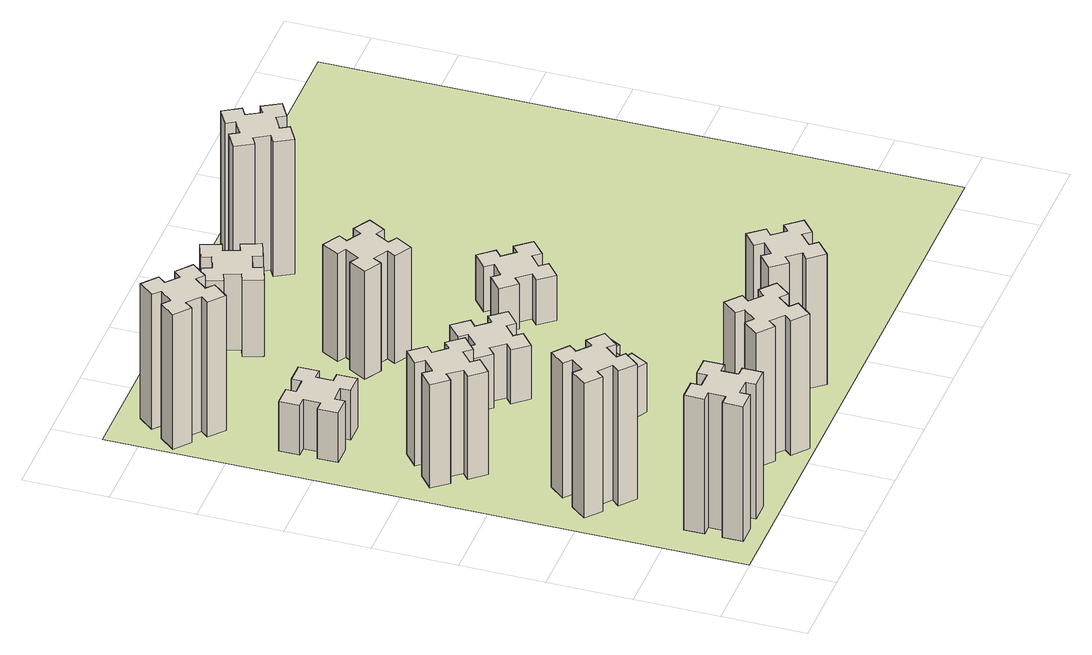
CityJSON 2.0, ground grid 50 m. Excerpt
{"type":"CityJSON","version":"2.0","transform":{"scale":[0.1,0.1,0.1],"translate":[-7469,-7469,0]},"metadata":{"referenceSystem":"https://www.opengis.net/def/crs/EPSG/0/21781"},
"CityObjects":{
"building1":{"type":"Building","attributes":{"class":"1000","function":"1000","usage":"1000","yearOfConstruction":2016,"roofType":"1000","measuredHeight":90,"storeysAboveGround":30,"storeysBelowGround":0},"geometry":[{"type":"Solid","lod":"1","boundaries":[[[[0,1,2,3,4,5,6,7,8,9,10,11,12,13,14,15,16,17,18,19]],[[17,16,20,21]],[[16,15,22,20]],[[15,14,23,22]],[[14,13,24,23]],[[13,12,25,24]],[[12,11,26,25]],[[11,10,27,26]],[[10,9,28,27]],[[9,8,29,28]],[[8,7,30,29]],[[7,6,31,30]],[[6,5,32,31]],[[5,4,33,32]],[[4,3,34,33]],[[3,2,35,34]],[[2,1,36,35]],[[1,0,37,36]],[[0,19,38,37]],[[19,18,39,38]],[[18,17,21,39]],[[24,25,26,27,28,29,30,31,32,33,34,35,36,37,38,39,21,20,22,23]]]]}]},
"building2":{"type":"Building","attributes":{"class":"1000","function":"1000","usage":"1000","yearOfConstruction":2016,"roofType":"1000","measuredHeight":90,"storeysAboveGround":30,"storeysBelowGround":0},"geometry":[{"type":"Solid","lod":"1","boundaries":[[[[40,41,42,43,44,45,46,47,48,49,50,51,52,53,54,55,56,57,58,59]],[[57,56,60,61]],[[56,55,62,60]],[[55,54,63,62]],[[54,53,64,63]],[[53,52,65,64]],[[52,51,66,65]],[[51,50,67,66]],[[50,49,68,67]],[[49,48,69,68]],[[48,47,70,69]],[[47,46,71,70]],[[46,45,72,71]],[[45,44,73,72]],[[44,43,74,73]],[[43,42,75,74]],[[42,41,76,75]],[[41,40,77,76]],[[40,59,78,77]],[[59,58,79,78]],[[58,57,61,79]],[[64,65,66,67,68,69,70,71,72,73,74,75,76,77,78,79,61,60,62,63]]]]}]},
"building3":{"type":"Building","attributes":{"class":"1000","function":"1000","usage":"1000","yearOfConstruction":2016,"roofType":"1000","measuredHeight":69,"storeysAboveGround":30,"storeysBelowGround":0},"geometry":[{"type":"Solid","lod":"1","boundaries":[[[[80,81,82,83,84,85,86,87,88,89,90,91,92,93,94,95,96,97,98,99]],[[97,96,100,101]],[[96,95,102,100]],[[95,94,103,102]],[[94,93,104,103]],[[93,92,105,104]],[[92,91,106,105]],[[91,90,107,106]],[[90,89,108,107]],[[89,88,109,108]],[[88,87,110,109]],[[87,86,111,110]],[[86,85,112,111]],[[85,84,113,112]],[[84,83,114,113]],[[83,82,115,114]],[[82,81,116,115]],[[81,80,117,116]],[[80,99,118,117]],[[99,98,119,118]],[[98,97,101,119]],[[104,105,106,107,108,109,110,111,112,113,114,115,116,117,118,119,101,100,102,103]]]]}]},
"building4":{"type":"Building","attributes":{"class":"1000","function":"1000","usage":"1000","yearOfConstruction":2016,"roofType":"1000","measuredHeight":33,"storeysAboveGround":30,"storeysBelowGround":0},"geometry":[{"type":"Solid","lod":"1","boundaries":[[[[120,121,122,123,124,125,126,127,128,129,130,131,132,133,134,135,136,137,138,139]],[[137,136,140,141]],[[136,135,142,140]],[[135,134,143,142]],[[134,133,144,143]],[[133,132,145,144]],[[132,131,146,145]],[[131,130,147,146]],[[130,129,148,147]],[[129,128,149,148]],[[128,127,150,149]],[[127,126,151,150]],[[126,125,152,151]],[[125,124,153,152]],[[124,123,154,153]],[[123,122,155,154]],[[122,121,156,155]],[[121,120,157,156]],[[120,139,158,157]],[[139,138,159,158]],[[138,137,141,159]],[[144,145,146,147,148,149,150,151,152,153,154,155,156,157,158,159,141,140,142,143]]]]}]},
"building5":{"type":"Building","attributes":{"class":"1000","function":"1000","usage":"1000","yearOfConstruction":2016,"roofType":"1000","measuredHeight":90,"storeysAboveGround":30,"storeysBelowGround":0},"geometry":[{"type":"Solid","lod":"1","boundaries":[[[[160,161,162,163,164,165,166,167,168,169,170,171,172,173,174,175,176,177,178,179]],[[177,176,180,181]],[[176,175,182,180]],[[175,174,183,182]],[[174,173,184,183]],[[173,172,185,184]],[[172,171,186,185]],[[171,170,187,186]],[[170,169,188,187]],[[169,168,189,188]],[[168,167,190,189]],[[167,166,191,190]],[[166,165,192,191]],[[165,164,193,192]],[[164,163,194,193]],[[163,162,195,194]],[[162,161,196,195]],[[161,160,197,196]],[[160,179,198,197]],[[179,178,199,198]],[[178,177,181,199]],[[184,185,186,187,188,189,190,191,192,193,194,195,196,197,198,199,181,180,182,183]]]]}]},
"building6":{"type":"Building","attributes":{"class":"1000","function":"1000","usage":"1000","yearOfConstruction":2016,"roofType":"1000","measuredHeight":90,"storeysAboveGround":30,"storeysBelowGround":0},"geometry":[{"type":"Solid","lod":"1","boundaries":[[[[200,201,202,203,204,205,206,207,208,209,210,211,212,213,214,215,216,217,218,219]],[[217,216,220,221]],[[216,215,222,220]],[[215,214,223,222]],[[214,213,224,223]],[[213,212,225,224]],[[212,211,226,225]],[[211,210,227,226]],[[210,209,228,227]],[[209,208,229,228]],[[208,207,230,229]],[[207,206,231,230]],[[206,205,232,231]],[[205,204,233,232]],[[204,203,234,233]],[[203,202,235,234]],[[202,201,236,235]],[[201,200,237,236]],[[200,219,238,237]],[[219,218,239,238]],[[218,217,221,239]],[[224,225,226,227,228,229,230,231,232,233,234,235,236,237,238,239,221,220,222,223]]]]}]},
"building7":{"type":"Building","attributes":{"class":"1000","function":"1000","usage":"1000","yearOfConstruction":2016,"roofType":"1000","measuredHeight":33,"storeysAboveGround":30,"storeysBelowGround":0},"geometry":[{"type":"Solid","lod":"1","boundaries":[[[[240,241,242,243,244,245,246,247,248,249,250,251,252,253,254,255,256,257,258,259]],[[257,256,260,261]],[[256,255,262,260]],[[255,254,263,262]],[[254,253,264,263]],[[253,252,265,264]],[[252,251,266,265]],[[251,250,267,266]],[[250,249,268,267]],[[249,248,269,268]],[[248,247,270,269]],[[247,246,271,270]],[[246,245,272,271]],[[245,244,273,272]],[[244,243,274,273]],[[243,242,275,274]],[[242,241,276,275]],[[241,240,277,276]],[[240,259,278,277]],[[259,258,279,278]],[[258,257,261,279]],[[264,265,266,267,268,269,270,271,272,273,274,275,276,277,278,279,261,260,262,263]]]]}]},
"building8":{"type":"Building","attributes":{"class":"1000","function":"1000","usage":"1000","yearOfConstruction":2016,"roofType":"1000","measuredHeight":36,"storeysAboveGround":30,"storeysBelowGround":0},"geometry":[{"type":"Solid","lod":"1","boundaries":[[[[280,281,282,283,284,285,286,287,288,289,290,291,292,293,294,295,296,297,298,299]],[[297,296,300,301]],[[296,295,302,300]],[[295,294,303,302]],[[294,293,304,303]],[[293,292,305,304]],[[292,291,306,305]],[[291,290,307,306]],[[290,289,308,307]],[[289,288,309,308]],[[288,287,310,309]],[[287,286,311,310]],[[286,285,312,311]],[[285,284,313,312]],[[284,283,314,313]],[[283,282,315,314]],[[282,281,316,315]],[[281,280,317,316]],[[280,299,318,317]],[[299,298,319,318]],[[298,297,301,319]],[[304,305,306,307,308,309,310,311,312,313,314,315,316,317,318,319,301,300,302,303]]]]}]},
"building9":{"type":"Building","attributes":{"class":"1000","function":"1000","usage":"1000","yearOfConstruction":2016,"roofType":"1000","measuredHeight":87,"storeysAboveGround":30,"storeysBelowGround":0},"geometry":[{"type":"Solid","lod":"1","boundaries":[[[[320,321,322,323,324,325,326,327,328,329,330,331,332,333,334,335,336,337,338,339]],[[337,336,340,341]],[[336,335,342,340]],[[335,334,343,342]],[[334,333,344,343]],[[333,332,345,344]],[[332,331,346,345]],[[331,330,347,346]],[[330,329,348,347]],[[329,328,349,348]],[[328,327,350,349]],[[327,326,351,350]],[[326,325,352,351]],[[325,324,353,352]],[[324,323,354,353]],[[323,322,355,354]],[[322,321,356,355]],[[321,320,357,356]],[[320,339,358,357]],[[339,338,359,358]],[[338,337,341,359]],[[344,345,346,347,348,349,350,351,352,353,354,355,356,357,358,359,341,340,342,343]]]]}]},
"building10":{"type":"Building","attributes":{"class":"1000","function":"1000","usage":"1000","yearOfConstruction":2016,"roofType":"1000","measuredHeight":72,"storeysAboveGround":30,"storeysBelowGround":0},"geometry":[{"type":"Solid","lod":"1","boundaries":[[[[360,361,362,363,364,365,366,367,368,369,370,371,372,373,374,375,376,377,378,379]],[[377,376,380,381]],[[376,375,382,380]],[[375,374,383,382]],[[374,373,384,383]],[[373,372,385,384]],[[372,371,386,385]],[[371,370,387,386]],[[370,369,388,387]],[[369,368,389,388]],[[368,367,390,389]],[[367,366,391,390]],[[366,365,392,391]],[[365,364,393,392]],[[364,363,394,393]],[[363,362,395,394]],[[362,361,396,395]],[[361,360,397,396]],[[360,379,398,397]],[[379,378,399,398]],[[378,377,381,399]],[[384,385,386,387,388,389,390,391,392,393,394,395,396,397,398,399,381,380,382,383]]]]}]},
"building11":{"type":"Building","attributes":{"class":"1000","function":"1000","usage":"1000","yearOfConstruction":2016,"roofType":"1000","measuredHeight":51,"storeysAboveGround":30,"storeysBelowGround":0},"geometry":[{"type":"Solid","lod":"1","boundaries":[[[[400,401,402,403,404,405,406,407,408,409,410,411,412,413,414,415,416,417,418,419]],[[417,416,420,421]],[[416,415,422,420]],[[415,414,423,422]],[[414,413,424,423]],[[413,412,425,424]],[[412,411,426,425]],[[411,410,427,426]],[[410,409,428,427]],[[409,408,429,428]],[[408,407,430,429]],[[407,406,431,430]],[[406,405,432,431]],[[405,404,433,432]],[[404,403,434,433]],[[403,402,435,434]],[[402,401,436,435]],[[401,400,437,436]],[[400,419,438,437]],[[419,418,439,438]],[[418,417,421,439]],[[424,425,426,427,428,429,430,431,432,433,434,435,436,437,438,439,421,420,422,423]]]]}]},
"building12":{"type":"Building","attributes":{"class":"1000","function":"1000","usage":"1000","yearOfConstruction":2016,"roofType":"1000","measuredHeight":30,"storeysAboveGround":30,"storeysBelowGround":0},"geometry":[{"type":"Solid","lod":"1","boundaries":[[[[440,441,442,443,444,445,446,447,448,449,450,451,452,453,454,455,456,457,458,459]],[[457,456,460,461]],[[456,455,462,460]],[[455,454,463,462]],[[454,453,464,463]],[[453,452,465,464]],[[452,451,466,465]],[[451,450,467,466]],[[450,449,468,467]],[[449,448,469,468]],[[448,447,470,469]],[[447,446,471,470]],[[446,445,472,471]],[[445,444,473,472]],[[444,443,474,473]],[[443,442,475,474]],[[442,441,476,475]],[[441,440,477,476]],[[440,459,478,477]],[[459,458,479,478]],[[458,457,461,479]],[[464,465,466,467,468,469,470,471,472,473,474,475,476,477,478,479,461,460,462,463]]]]}]},
"building13":{"type":"Building","attributes":{"class":"1000","function":"1000","usage":"1000","yearOfConstruction":2016,"roofType":"1000","measuredHeight":90,"storeysAboveGround":30,"storeysBelowGround":0},"geometry":[{"type":"Solid","lod":"1","boundaries":[[[[480,481,482,483,484,485,486,487,488,489,490,491,492,493,494,495,496,497,498,499]],[[497,496,500,501]],[[496,495,502,500]],[[495,494,503,502]],[[494,493,504,503]],[[493,492,505,504]],[[492,491,506,505]],[[491,490,507,506]],[[490,489,508,507]],[[489,488,509,508]],[[488,487,510,509]],[[487,486,511,510]],[[486,485,512,511]],[[485,484,513,512]],[[484,483,514,513]],[[483,482,515,514]],[[482,481,516,515]],[[481,480,517,516]],[[480,499,518,517]],[[499,498,519,518]],[[498,497,501,519]],[[504,505,506,507,508,509,510,511,512,513,514,515,516,517,518,519,501,500,502,503]]]]}]},
"landuse1":{"type":"LandUse","attributes":{"name":"plot1","function":"1010"},"geometry":[{"type":"MultiSurface","lod":"1","boundaries":[[[520,521,522,523]]]}]}
},
"vertices":[
[265,325,0],[265,225,0],[205,225,0],[205,105,0],[325,105,0],[325,165,0],[425,165,0],[425,105,0],[545,105,0],[545,225,0],[485,225,0],[485,325,0],[545,325,0],[545,445,0],[425,445,0],[425,385,0],[325,385,0],[325,445,0],[205,445,0],[205,325,0],[325,385,900],[325,445,900],[425,385,900],[425,445,900],[545,445,900],[545,325,900],[485,325,900],[485,225,900],[545,225,900],[545,105,900],[425,105,900],[425,165,900],[325,165,900],[325,105,900],[205,105,900],[205,225,900],[265,225,900],[265,325,900],[205,325,900],[205,445,900],
[484,1067,0],[408,1132,0],[446,1178,0],[354,1255,0],[277,1163,0],[323,1124,0],[259,1048,0],[213,1086,0],[136,994,0],[228,917,0],[266,963,0],[343,899,0],[304,853,0],[396,776,0],[473,868,0],[427,906,0],[492,983,0],[538,944,0],[615,1036,0],[523,1113,0],[492,983,900],[538,944,900],[427,906,900],[473,868,900],[396,776,900],[304,853,900],[343,899,900],[266,963,900],[228,917,900],[136,994,900],[213,1086,900],[259,1048,900],[323,1124,900],[277,1163,900],[354,1255,900],[446,1178,900],[408,1132,900],[484,1067,900],[523,1113,900],[615,1036,900],
[492,1888,0],[427,1964,0],[473,2003,0],[396,2095,0],[304,2018,0],[343,1972,0],[266,1907,0],[228,1953,0],[136,1876,0],[213,1784,0],[259,1823,0],[323,1746,0],[277,1708,0],[354,1616,0],[446,1693,0],[408,1739,0],[484,1803,0],[523,1757,0],[615,1834,0],[538,1926,0],[484,1803,690],[523,1757,690],[408,1739,690],[446,1693,690],[354,1616,690],[277,1708,690],[323,1746,690],[259,1823,690],[213,1784,690],[136,1876,690],[228,1953,690],[266,1907,690],[343,1972,690],[304,2018,690],[396,2095,690],[473,2003,690],[427,1964,690],[492,1888,690],[538,1926,690],[615,1834,690],
[485,2545,0],[485,2645,0],[545,2645,0],[545,2765,0],[425,2765,0],[425,2705,0],[325,2705,0],[325,2765,0],[205,2765,0],[205,2645,0],[265,2645,0],[265,2545,0],[205,2545,0],[205,2425,0],[325,2425,0],[325,2485,0],[425,2485,0],[425,2425,0],[545,2425,0],[545,2545,0],[425,2485,330],[425,2425,330],[325,2485,330],[325,2425,330],[205,2425,330],[205,2545,330],[265,2545,330],[265,2645,330],[205,2645,330],[205,2765,330],[325,2765,330],[325,2705,330],[425,2705,330],[425,2765,330],[545,2765,330],[545,2645,330],[485,2645,330],[485,2545,330],[545,2545,330],[545,2425,330],
[1167,166,0],[1232,243,0],[1278,204,0],[1355,296,0],[1263,373,0],[1224,327,0],[1148,392,0],[1186,438,0],[1094,515,0],[1017,423,0],[1063,384,0],[999,308,0],[953,346,0],[876,254,0],[968,177,0],[1006,223,0],[1083,159,0],[1044,113,0],[1136,36,0],[1213,128,0],[1083,159,900],[1044,113,900],[1006,223,900],[968,177,900],[876,254,900],[953,346,900],[999,308,900],[1063,384,900],[1017,423,900],[1094,515,900],[1186,438,900],[1148,392,900],[1224,327,900],[1263,373,900],[1355,296,900],[1278,204,900],[1232,243,900],[1167,166,900],[1213,128,900],[1136,36,900],
[384,3387,0],[308,3452,0],[346,3498,0],[254,3575,0],[177,3483,0],[223,3444,0],[159,3368,0],[113,3406,0],[36,3314,0],[128,3237,0],[166,3283,0],[243,3219,0],[204,3173,0],[296,3096,0],[373,3188,0],[327,3226,0],[392,3303,0],[438,3264,0],[515,3356,0],[423,3433,0],[392,3303,900],[438,3264,900],[327,3226,900],[373,3188,900],[296,3096,900],[204,3173,900],[243,3219,900],[166,3283,900],[128,3237,900],[36,3314,900],[113,3406,900],[159,3368,900],[223,3444,900],[177,3483,900],[254,3575,900],[346,3498,900],[308,3452,900],[384,3387,900],[423,3433,900],[515,3356,900],
[1186,1117,0],[1236,1204,0],[1288,1174,0],[1348,1278,0],[1244,1338,0],[1214,1286,0],[1127,1336,0],[1157,1388,0],[1053,1448,0],[993,1344,0],[1045,1314,0],[995,1227,0],[943,1257,0],[883,1153,0],[987,1093,0],[1017,1145,0],[1104,1095,0],[1074,1043,0],[1178,983,0],[1238,1087,0],[1104,1095,330],[1074,1043,330],[1017,1145,330],[987,1093,330],[883,1153,330],[943,1257,330],[995,1227,330],[1045,1314,330],[993,1344,330],[1053,1448,330],[1157,1388,330],[1127,1336,330],[1214,1286,330],[1244,1338,330],[1348,1278,330],[1288,1174,330],[1236,1204,330],[1186,1117,330],[1238,1087,330],[1178,983,330],
[1083,1972,0],[1006,1907,0],[968,1953,0],[876,1876,0],[953,1784,0],[999,1823,0],[1063,1746,0],[1017,1708,0],[1094,1616,0],[1186,1693,0],[1148,1739,0],[1224,1803,0],[1263,1757,0],[1355,1834,0],[1278,1926,0],[1232,1888,0],[1167,1964,0],[1213,2003,0],[1136,2095,0],[1044,2018,0],[1167,1964,360],[1213,2003,360],[1232,1888,360],[1278,1926,360],[1355,1834,360],[1263,1757,360],[1224,1803,360],[1148,1739,360],[1186,1693,360],[1094,1616,360],[1017,1708,360],[1063,1746,360],[999,1823,360],[953,1784,360],[876,1876,360],[968,1953,360],[1006,1907,360],[1083,1972,360],[1044,2018,360],[1136,2095,360],
[1639,343,0],[1703,266,0],[1657,228,0],[1734,136,0],[1826,213,0],[1788,259,0],[1864,323,0],[1903,277,0],[1995,354,0],[1918,446,0],[1872,408,0],[1807,484,0],[1853,523,0],[1776,615,0],[1684,538,0],[1723,492,0],[1646,427,0],[1608,473,0],[1516,396,0],[1593,304,0],[1646,427,870],[1608,473,870],[1723,492,870],[1684,538,870],[1776,615,870],[1853,523,870],[1807,484,870],[1872,408,870],[1918,446,870],[1995,354,870],[1903,277,870],[1864,323,870],[1788,259,870],[1826,213,870],[1734,136,870],[1657,228,870],[1703,266,870],[1639,343,870],[1593,304,870],[1516,396,870],
[1314,2666,0],[1227,2716,0],[1257,2768,0],[1153,2828,0],[1093,2724,0],[1145,2694,0],[1095,2607,0],[1043,2637,0],[983,2533,0],[1087,2473,0],[1117,2525,0],[1204,2475,0],[1174,2423,0],[1278,2363,0],[1338,2467,0],[1286,2497,0],[1336,2584,0],[1388,2554,0],[1448,2658,0],[1344,2718,0],[1336,2584,720],[1388,2554,720],[1286,2497,720],[1338,2467,720],[1278,2363,720],[1174,2423,720],[1204,2475,720],[1117,2525,720],[1087,2473,720],[983,2533,720],[1043,2637,720],[1095,2607,720],[1145,2694,720],[1093,2724,720],[1153,2828,720],[1257,2768,720],[1227,2716,720],[1314,2666,720],[1344,2718,720],[1448,2658,720],
[1125,3456,0],[1031,3422,0],[1010,3478,0],[897,3437,0],[939,3324,0],[995,3345,0],[1029,3251,0],[973,3230,0],[1014,3117,0],[1127,3159,0],[1106,3215,0],[1200,3249,0],[1220,3193,0],[1333,3234,0],[1292,3347,0],[1236,3326,0],[1202,3420,0],[1258,3440,0],[1217,3553,0],[1104,3512,0],[1202,3420,510],[1258,3440,510],[1236,3326,510],[1292,3347,510],[1333,3234,510],[1220,3193,510],[1200,3249,510],[1106,3215,510],[1127,3159,510],[1014,3117,510],[973,3230,510],[1029,3251,510],[995,3345,510],[939,3324,510],[897,3437,510],[1010,3478,510],[1031,3422,510],[1125,3456,510],[1104,3512,510],[1217,3553,510],
[1972,1988,0],[1907,2064,0],[1953,2103,0],[1876,2195,0],[1784,2118,0],[1823,2072,0],[1746,2007,0],[1708,2053,0],[1616,1976,0],[1693,1884,0],[1739,1923,0],[1803,1846,0],[1757,1808,0],[1834,1716,0],[1926,1793,0],[1888,1839,0],[1964,1903,0],[2003,1857,0],[2095,1934,0],[2018,2026,0],[1964,1903,300],[2003,1857,300],[1888,1839,300],[1926,1793,300],[1834,1716,300],[1757,1808,300],[1803,1846,300],[1739,1923,300],[1693,1884,300],[1616,1976,300],[1708,2053,300],[1746,2007,300],[1823,2072,300],[1784,2118,300],[1876,2195,300],[1953,2103,300],[1907,2064,300],[1972,1988,300],[2018,2026,300],[2095,1934,300],
[1844,3556,0],[1757,3506,0],[1727,3558,0],[1623,3498,0],[1683,3394,0],[1735,3424,0],[1785,3337,0],[1733,3307,0],[1793,3203,0],[1897,3263,0],[1867,3315,0],[1954,3365,0],[1984,3313,0],[2088,3373,0],[2028,3477,0],[1976,3447,0],[1926,3534,0],[1978,3564,0],[1918,3668,0],[1814,3608,0],[1926,3534,900],[1978,3564,900],[1976,3447,900],[2028,3477,900],[2088,3373,900],[1984,3313,900],[1954,3365,900],[1867,3315,900],[1897,3263,900],[1793,3203,900],[1733,3307,900],[1785,3337,900],[1735,3424,900],[1683,3394,900],[1623,3498,900],[1727,3558,900],[1757,3506,900],[1844,3556,900],[1814,3608,900],[1918,3668,900],
[5,3705,0],[3705,3705,0],[3705,5,0],[5,5,0]
]}
